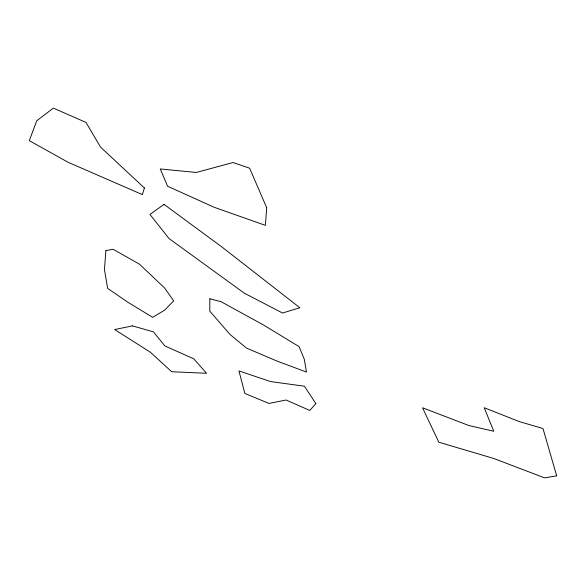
<?xml version="1.0" encoding="UTF-8"?>
<svg xmlns="http://www.w3.org/2000/svg" width="586" height="586" viewBox="0 0 586 586"><rect width="100%" height="100%" fill="white"/><g stroke="black" fill="none" stroke-linecap="round" stroke-linejoin="round"><path stroke-width="0.88" d="M209.832 298.743L209.781 311.144L229.976 334.416L246.472 348.077L276.768 360.983L306.456 372.066L304.273 359.181L299.072 346.626L263.231 324.834L221.244 301.775L209.832 298.743M266.681 207.693L265.399 225.361L214.205 207.29L167.567 186.231L160.256 168.951L196.317 172.46L233.052 162.527L249.629 168.204L266.681 207.693M105.898 250.603L104.447 269.626L107.685 288.393L128.019 302.347L152.668 317.319L164.739 310.111L173.676 300.845L164.512 287.873L139.431 264.147L113.135 249.299L105.898 250.603M144.39 187.981L142.369 194.611L68.035 162.249L29.3 140.647L36.713 120.826L53.341 108.124L85.959 122.401L100.536 147.101L144.39 187.981M315.861 403.578L309.811 410.449L286.063 400.018L268.981 403.446L244.845 393.426L238.949 370.916L270.586 381.574L304.383 386.211L315.861 403.578M164.065 204.389L149.95 214.447L169.054 238.575L244.23 293.125L282.547 313.027L299.834 307.738L221.764 246.874L164.065 204.389M132.458 325.875L114.658 329.559L150.302 352.171L171.691 371.736L206.558 373.282L193.812 358.837L164.878 345.945L153.415 331.874L132.458 325.875M556.7 475.839L544.643 477.876L493.456 458.377L438.833 442.225L422.521 407.775L468.771 425.495L493.808 431.267L484.19 407.724L519.115 421.524L542.988 428.549L556.7 475.839"/></g></svg>
